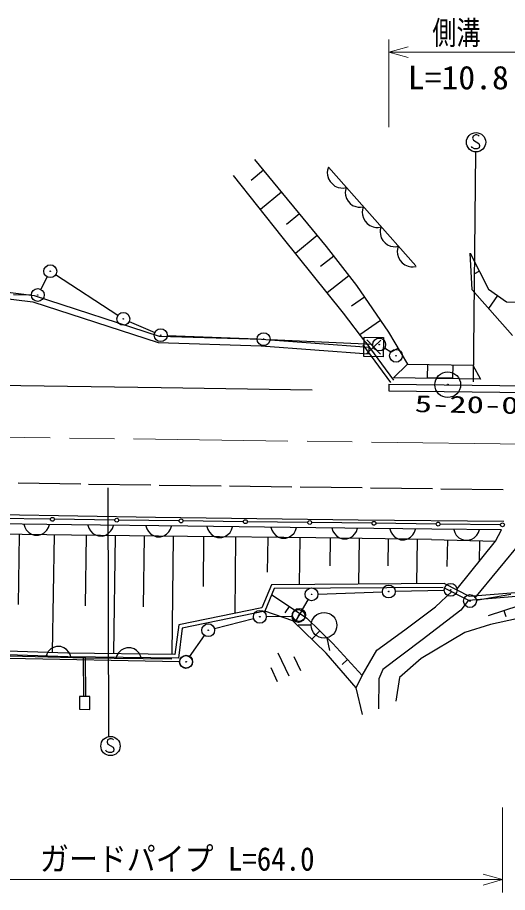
# Model space of a CAD drawing. Units: millimetres, scale not verified. Extents: x 40000 to 680000, y 20000 to 380000.
# Drawn here: x 116135 to 154246, y 249650 to 317717 of the extents above; entities that cross this region are included whole.
import ezdxf
from ezdxf.enums import TextEntityAlignment as Align

# ---------------------------------------------------------------- set-up
doc = ezdxf.new("R2010")
doc.units = ezdxf.units.MM
doc.header["$LTSCALE"] = 1000
doc.linetypes.add('CHAIN', pattern=[18.5, 12, -1.5, 3.5, -1.5])
for name, color, linetype, lineweight in [('M-BGD', 7, 'Continuous', 25), ('M-BGD-EXST', 7, 'Continuous', 25), ('M-BMK', 2, 'CHAIN', 13), ('M-BMK-ROW', 30, 'Continuous', 25), ('M-BMK-SRVR', 3, 'Continuous', 25), ('M-STR-HTXT', 7, 'Continuous', 13), ('M-STR-STRC', 7, 'Continuous', 25)]:
    doc.layers.add(name, color=color, linetype=linetype, lineweight=lineweight)
doc.styles.add('ＭＳ ゴシック', font='')
doc.styles.get('ＭＳ ゴシック').set_extended_font_data('MS Gothic')

msp = doc.modelspace()

# ---------------------------------------------------------------- linework, layer by layer
at = {"layer": 'M-BGD'}
for p, q in [((134575, 306673), (140145, 299912)), ((135272, 305828), (134308, 305034)), ((140240, 305830), (140229, 305652)), ((140229, 305652), (140246, 305443)), ((140313, 306064), (140240, 305830)), ((140313, 306064), (147115, 298389)), ((136731, 300650), (132923, 305438)), ((140246, 305443), (140319, 305171)), ((140319, 305171), (140455, 304954)), ((140455, 304954), (140622, 304766)), ((140622, 304766), (140820, 304605)), ((140820, 304605), (141082, 304500)), ((141082, 304500), (141288, 304458)), ((141288, 304458), (141465, 304447)), ((141465, 304447), (141706, 304492)), ((141636, 304270), (141626, 304100)), ((141706, 304492), (141636, 304270)), ((136664, 304137), (135029, 302790)), ((141626, 304100), (141642, 303901)), ((141642, 303901), (141712, 303642)), ((141712, 303642), (141841, 303435)), ((141841, 303435), (142000, 303256)), ((142000, 303256), (142189, 303103)), ((142189, 303103), (142438, 303003)), ((142438, 303003), (142634, 302963)), ((142634, 302963), (142803, 302952)), ((142803, 302952), (143033, 302995)), ((143033, 302995), (142959, 302762)), ((138057, 302447), (137058, 301625)), ((142959, 302762), (142948, 302584)), ((142948, 302584), (142966, 302374)), ((142966, 302374), (143038, 302102)), ((143038, 302102), (143174, 301886)), ((143174, 301886), (143341, 301697)), ((143341, 301697), (143540, 301537)), ((143540, 301537), (143801, 301432)), ((143801, 301432), (144007, 301389)), ((144007, 301389), (144185, 301379)), ((144185, 301379), (144426, 301424)), ((144355, 301201), (144345, 301032)), ((144345, 301032), (144362, 300832)), ((144426, 301424), (144355, 301201)), ((141494, 294711), (136731, 300650)), ((139449, 300757), (137761, 299366)), ((144362, 300832), (144431, 300573)), ((144431, 300573), (144560, 300367)), ((144560, 300367), (144719, 300187)), ((144719, 300187), (144909, 300034)), ((140145, 299912), (142499, 296857)), ((144909, 300034), (145157, 299934)), ((145157, 299934), (145353, 299894)), ((145353, 299894), (145523, 299884)), ((145523, 299884), (145752, 299927)), ((145678, 299693), (145668, 299515)), ((145668, 299515), (145685, 299306)), ((145752, 299927), (145678, 299693)), ((140734, 299148), (139696, 298348)), ((145685, 299306), (145758, 299034)), ((145758, 299034), (145893, 298817)), ((145893, 298817), (146061, 298629)), ((151349, 299375), (152781, 296571)), ((151498, 296531), (151349, 299375)), ((146061, 298629), (146259, 298468)), ((146259, 298468), (146521, 298363)), ((146521, 298363), (146726, 298321)), ((146726, 298321), (146904, 298310)), ((146904, 298310), (147145, 298355)), ((141911, 297621), (140211, 296311)), ((152065, 297973), (151635, 297754)), ((111548, 296824), (117438, 296100)), ((142499, 296857), (144989, 293246)), ((111551, 296300), (117325, 295590)), ((117438, 296100), (127158, 292940)), ((154642, 292977), (151498, 296531)), ((152781, 296571), (154161, 295604)), ((117325, 295590), (127067, 292423)), ((143122, 295954), (142107, 295255)), ((153471, 296088), (152772, 295091)), ((154161, 295604), (156723, 295559)), ((143229, 292429), (141494, 294711)), ((144367, 294149), (142755, 293037)), ((127158, 292940), (135115, 292682)), ((143076, 291348), (143101, 292847)), ((143101, 292847), (144601, 292822)), ((144601, 292822), (144576, 291322)), ((144989, 293246), (146481, 290743)), ((127067, 292423), (135088, 292163)), ((135088, 292163), (143436, 291565)), ((135115, 292682), (143473, 292083)), ((142988, 292251), (145143, 289322)), ((143229, 292429), (145385, 289500)), ((143290, 291554), (144388, 292616)), ((143308, 292634), (144370, 291536)), ((143473, 292083), (143436, 291565)), ((144576, 291322), (143076, 291348)), ((145735, 291994), (145206, 291679)), ((145384, 289693), (146481, 290743)), ((146481, 290743), (151559, 290675)), ((148020, 290722), (148007, 289723)), ((150007, 289696), (150020, 290696)), ((151559, 290675), (152139, 289594)), ((152139, 289594), (145384, 289693)), ((148007, 289723), (150007, 289696)), ((113289, 289125), (127308, 288932)), ((127308, 288932), (139062, 288742)), ((145017, 289192), (145010, 288672)), ((145010, 288672), (155802, 288534)), ((145017, 289192), (155809, 289054)), ((120347, 278248), (109470, 278411)), ((118698, 278686), (113994, 278751)), ((126867, 278824), (114755, 279027)), ((123701, 278618), (118998, 278682)), ((128705, 278557), (124001, 278614)), ((142641, 278619), (126867, 278824)), ((133709, 278497), (129005, 278554)), ((138712, 278437), (134009, 278494)), ((143709, 278374), (139012, 278433)), ((153956, 278507), (142641, 278619)), ((116628, 278304), (116704, 278063)), ((116704, 278063), (116821, 277861)), ((116821, 277861), (117018, 277658)), ((118218, 277640), (118421, 277837)), ((118421, 277837), (118544, 278035)), ((118544, 278035), (118628, 278274)), ((129378, 278139), (120347, 278248)), ((121605, 278233), (121682, 277992)), ((121682, 277992), (121800, 277791)), ((121800, 277791), (121997, 277588)), ((123197, 277574), (123399, 277772)), ((123399, 277772), (123522, 277970)), ((123522, 277970), (123605, 278209)), ((126121, 278179), (126198, 277938)), ((126198, 277938), (126315, 277736)), ((126315, 277736), (126513, 277534)), ((127713, 277519), (127915, 277717)), ((127915, 277717), (128038, 277916)), ((128038, 277916), (128121, 278155)), ((139336, 278029), (129378, 278139)), ((130868, 278123), (130945, 277882)), ((130945, 277882), (131063, 277681)), ((132663, 277663), (132785, 277862)), ((132785, 277862), (132868, 278101)), ((135846, 278068), (135924, 277827)), ((135924, 277827), (136042, 277626)), ((137641, 277608), (137764, 277807)), ((137764, 277807), (137846, 278046)), ((148352, 277902), (139336, 278029)), ((140590, 278012), (140667, 277771)), ((140667, 277771), (140784, 277569)), ((142384, 277546), (142506, 277745)), ((142506, 277745), (142590, 277983)), ((148705, 278312), (144008, 278371)), ((145098, 277948), (145175, 277707)), ((147015, 277681), (147098, 277920)), ((153776, 277874), (148352, 277902)), ((153701, 278249), (149005, 278308)), ((150064, 277893), (150143, 277653)), ((151983, 277644), (152064, 277883)), ((153315, 276992), (153776, 277874)), ((120335, 277448), (109461, 277611)), ((116257, 277509), (116176, 272043)), ((117018, 277658), (117217, 277535)), ((117217, 277535), (117455, 277451)), ((117455, 277451), (117775, 277447)), ((117775, 277447), (118016, 277523)), ((118016, 277523), (118218, 277640)), ((118976, 277469), (118840, 268348)), ((129369, 277340), (120337, 277448)), ((121464, 277435), (121398, 271955)), ((121997, 277588), (122196, 277466)), ((122196, 277466), (122435, 277383)), ((122435, 277383), (122755, 277379)), ((122755, 277379), (122996, 277456)), ((122996, 277456), (123197, 277574)), ((123723, 277408), (123612, 268259)), ((125981, 277380), (125915, 271882)), ((126513, 277534), (126711, 277412)), ((126711, 277412), (126950, 277329)), ((126950, 277329), (127270, 277325)), ((127270, 277325), (127511, 277402)), ((127511, 277402), (127713, 277519)), ((128240, 277353), (128129, 268175)), ((139327, 277229), (129369, 277340)), ((130614, 277326), (130571, 273443)), ((131063, 277681), (131261, 277479)), ((131261, 277479), (131459, 277356)), ((131459, 277356), (131698, 277274)), ((131698, 277274), (132018, 277270)), ((132018, 277270), (132259, 277348)), ((132259, 277348), (132461, 277465)), ((132461, 277465), (132663, 277663)), ((133103, 277298), (133038, 271369)), ((135593, 277271), (135563, 274564)), ((136042, 277626), (136239, 277424)), ((136239, 277424), (136438, 277301)), ((136438, 277301), (136677, 277219)), ((136677, 277219), (136997, 277215)), ((136997, 277215), (137238, 277292)), ((137238, 277292), (137439, 277410)), ((137439, 277410), (137641, 277608)), ((138082, 277243), (138042, 273607)), ((148341, 277102), (139327, 277229)), ((140454, 277213), (140423, 275059)), ((140784, 277569), (140981, 277366)), ((140981, 277366), (141179, 277243)), ((141179, 277243), (141418, 277160)), ((141418, 277160), (141738, 277155)), ((141738, 277155), (141979, 277232)), ((141979, 277232), (142181, 277349)), ((142181, 277349), (142384, 277546)), ((142707, 277182), (142657, 273638)), ((144961, 277150), (144931, 275052)), ((145175, 277707), (145292, 277505)), ((145292, 277505), (145489, 277303)), ((145489, 277303), (145687, 277180)), ((145687, 277180), (145926, 277096)), ((145926, 277096), (146246, 277092)), ((146246, 277092), (146487, 277168)), ((146487, 277168), (146689, 277286)), ((146689, 277286), (146892, 277483)), ((146892, 277483), (147015, 277681)), ((147214, 277118), (147166, 273669)), ((148341, 277102), (153315, 276992)), ((149584, 277075), (149538, 275000)), ((150143, 277653), (150262, 277452)), ((150262, 277452), (150461, 277251)), ((150461, 277251), (150660, 277130)), ((150660, 277130), (150900, 277049)), ((150900, 277049), (151220, 277048)), ((151220, 277048), (151460, 277126)), ((151460, 277126), (151661, 277245)), ((151661, 277245), (151862, 277444)), ((151862, 277444), (151983, 277644)), ((150332, 273271), (153315, 276992)), ((151714, 272551), (155397, 277018)), ((152071, 277019), (152035, 275396)), ((149351, 273683), (135885, 273592)), ((149351, 273683), (151268, 272699)), ((135885, 273592), (135151, 271805)), ((136087, 273294), (135368, 271544)), ((149235, 273383), (136087, 273294)), ((148643, 271867), (149921, 273053)), ((149330, 273357), (151207, 272393)), ((151207, 272393), (158919, 273027)), ((151268, 272699), (158900, 273327)), ((135895, 272827), (138647, 270979)), ((151207, 272393), (150627, 271610)), ((135151, 271805), (128671, 270468)), ((137271, 271903), (136938, 271408)), ((146253, 270071), (148643, 271867)), ((150627, 271610), (147615, 269296)), ((152778, 271204), (155141, 271987)), ((153959, 271596), (154121, 271109)), ((135368, 271544), (128942, 270217)), ((137554, 270788), (135368, 271544)), ((138647, 270979), (140658, 269007)), ((154946, 270942), (152925, 270500)), ((128671, 270468), (128382, 268170)), ((140140, 268266), (137554, 270788)), ((138977, 270438), (137977, 270442)), ((152925, 270500), (150930, 269888)), ((128942, 270217), (128646, 267867)), ((139652, 269993), (139025, 269353)), ((144072, 268508), (146253, 270071)), ((150930, 269888), (147520, 267843)), ((140191, 269457), (140405, 268480)), ((140658, 269007), (142949, 266530)), ((147615, 269296), (144547, 267002)), ((120040, 267980), (112566, 268225)), ((120047, 268280), (112576, 268525)), ((118405, 268203), (118318, 267965)), ((118530, 268400), (118405, 268203)), ((118735, 268595), (118530, 268400)), ((118938, 268709), (118735, 268595)), ((119180, 268783), (118938, 268709)), ((119500, 268775), (119180, 268783)), ((119738, 268688), (119500, 268775)), ((119935, 268563), (119738, 268688)), ((120129, 268358), (119935, 268563)), ((128382, 268170), (120047, 268280)), ((120244, 268155), (120129, 268358)), ((123992, 268292), (123870, 268093)), ((124195, 268489), (123992, 268292)), ((124396, 268607), (124195, 268489)), ((124637, 268684), (124396, 268607)), ((124957, 268680), (124637, 268684)), ((125196, 268597), (124957, 268680)), ((125394, 268475), (125196, 268597)), ((125592, 268272), (125394, 268475)), ((125709, 268071), (125592, 268272)), ((136394, 268304), (137239, 266492)), ((142481, 265584), (140140, 268266)), ((142949, 266530), (144072, 268508)), ((121424, 267883), (113000, 268106)), ((128646, 267867), (120040, 267980)), ((120318, 267913), (120244, 268155)), ((121289, 264897), (121263, 268010)), ((121439, 264899), (121413, 268011)), ((128149, 267801), (121424, 267883)), ((123870, 268093), (123787, 267854)), ((125787, 267830), (125709, 268071)), ((137638, 268002), (138146, 266914)), ((141803, 267769), (141395, 267391)), ((147520, 267843), (145839, 266377)), ((135826, 267157), (136333, 266069)), ((144547, 267002), (144251, 266273)), ((142481, 265584), (142949, 266530)), ((144251, 266273), (144206, 263933)), ((145839, 266377), (145567, 264523)), ((142958, 263488), (142481, 265584)), ((120958, 264899), (120956, 263899)), ((121770, 264897), (120958, 264899)), ((121767, 263897), (121770, 264897)), ((120956, 263899), (121767, 263897))]:
    msp.add_line(p, q, dxfattribs=at)
for centre, radius in [((118848, 278684), 150), ((123851, 278616), 150), ((128855, 278556), 150), ((133859, 278495), 150), ((138862, 278435), 150), ((143858, 278372), 150), ((148855, 278310), 150), ((153851, 278247), 150), ((139977, 270434), 1000)]:
    msp.add_circle(centre, radius, dxfattribs=at)
at = {"layer": 'M-BGD-EXST'}
for p, q in [((151568, 308497), (151535, 308317)), ((151749, 308583), (151568, 308497)), ((151869, 308581), (151749, 308583)), ((151989, 308549), (151869, 308581)), ((152048, 308488), (151989, 308549)), ((151493, 307598), (151434, 307689)), ((151535, 308317), (151592, 308166)), ((151592, 308166), (152008, 307919)), ((152008, 307919), (152066, 307768)), ((152066, 307768), (152033, 307589)), ((151671, 307505), (151493, 307598)), ((151594, 289362), (151771, 307244)), ((151881, 307501), (151671, 307505)), ((152033, 307589), (151881, 307501)), ((123170, 281134), (123211, 261750)), ((123134, 261529), (123101, 261349)), ((123316, 261616), (123134, 261529)), ((123436, 261614), (123316, 261616)), ((123555, 261582), (123436, 261614)), ((123614, 261521), (123555, 261582)), ((123059, 260630), (123001, 260721)), ((123101, 261349), (123159, 261198)), ((123159, 261198), (123575, 260951)), ((123575, 260951), (123632, 260800)), ((123632, 260800), (123599, 260621)), ((123238, 260537), (123059, 260630)), ((123447, 260533), (123238, 260537)), ((123599, 260621), (123447, 260533))]:
    msp.add_line(p, q, dxfattribs=at)
for centre in [(151800, 308013), (123366, 261045)]:
    msp.add_circle(centre, 750, dxfattribs=at)
at = {"layer": 'M-BMK'}
msp.add_line((174164, 284273), (111693, 285112), dxfattribs=at)
at = {"layer": 'M-BMK-ROW'}
for p, q in [((118450, 297538), (117944, 296574)), ((123944, 294547), (119101, 297707)), ((115819, 296157), (117212, 296138)), ((124821, 294074), (126819, 293203)), ((127777, 292984), (134775, 292716)), ((135774, 292673), (143770, 292299)), ((145160, 291680), (144685, 291997)), ((139507, 272864), (144511, 273046)), ((145510, 273078), (149329, 273179)), ((138296, 271671), (138748, 272418)), ((151820, 272401), (154517, 272849)), ((138245, 271586), (137777, 270816)), ((131453, 270179), (134500, 270973)), ((135483, 271109), (137485, 271149)), ((129522, 267986), (130682, 269643)), ((128735, 267586), (115438, 267858))]:
    msp.add_line(p, q, dxfattribs=at)
for centre, radius in [((118682, 297980), 500), ((118682, 297980), 20), ((117712, 296132), 500), ((117712, 296132), 20), ((124363, 294274), 500), ((124363, 294274), 20), ((127277, 293003), 500), ((127277, 293003), 20), ((135274, 292696), 500), ((135274, 292696), 20), ((144270, 292276), 500), ((144270, 292276), 20), ((145575, 291402), 500), ((145575, 291402), 20), ((149829, 273193), 500), ((139007, 272845), 500), ((145011, 273064), 500), ((145011, 273064), 20), ((149829, 273193), 20), ((139007, 272845), 20), ((151327, 272319), 500), ((151327, 272319), 20), ((134983, 271099), 500), ((137985, 271159), 500), ((138036, 271244), 500), ((134983, 271099), 20), ((137985, 271159), 20), ((138036, 271244), 20), ((130969, 270053), 500), ((130969, 270053), 20), ((129235, 267576), 500), ((129255, 267604), 500), ((129235, 267576), 20), ((129255, 267604), 20)]:
    msp.add_circle(centre, radius, dxfattribs=at)
at = {"layer": 'M-BMK-SRVR'}
for radius in [1000, 40]:
    msp.add_circle((149598, 289153), radius, dxfattribs=at)
at = {"layer": 'M-STR-HTXT'}
for p, q in [((145010, 309175), (145010, 316015)), ((145010, 315015), (146510, 315435)), ((146510, 314595), (145010, 315015)), ((145010, 315015), (155809, 315015)), ((153851, 249650), (153851, 256258)), ((89927, 250650), (153851, 250650)), ((152351, 251070), (153851, 250650)), ((153851, 250650), (152351, 250230))]:
    msp.add_line(p, q, dxfattribs=at)
at = {"layer": 'M-STR-STRC'}
for p, q in [((116193, 281513), (121052, 281437)), ((121658, 281424), (126515, 281362)), ((127141, 281349), (131986, 281284)), ((132623, 281273), (137467, 281212)), ((138108, 281201), (142942, 281143)), ((143582, 281130), (148421, 281067)), ((149059, 281063), (153899, 281004))]:
    msp.add_line(p, q, dxfattribs=at)

# ---------------------------------------------------------------- texts
at = {"layer": 'M-BMK-SRVR', "style": 'ＭＳ ゴシック', "width": 1.5}
msp.add_text('5-20-0-2', height=1320, rotation=359, dxfattribs=at).set_placement((147011, 286626), align=Align.BOTTOM_LEFT)
at = {"layer": 'M-STR-HTXT', "style": 'ＭＳ ゴシック'}
for s, width, p in [('側溝', 0.75, (148401, 315064)), ('L=10.8', 1.05, (146493, 311577)), ('ガードパイプ L=64.0', 0.9, (117881, 250798))]:
    msp.add_text(s, height=1833, dxfattribs=dict(at, width=width)).set_placement(p, align=Align.BOTTOM_LEFT)

doc.saveas('drawing.dxf')
